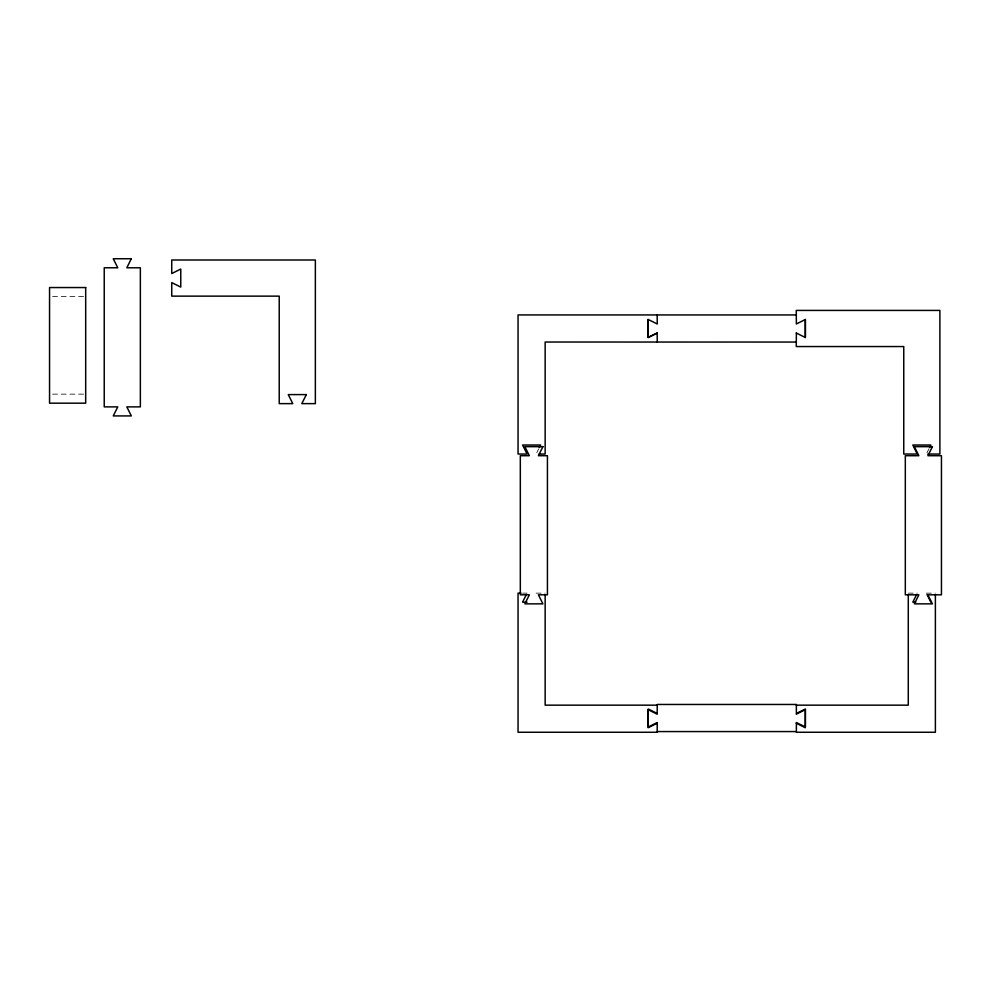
<?xml version="1.0" encoding="UTF-8"?>
<svg xmlns="http://www.w3.org/2000/svg" width="991" height="991" viewBox="0 0 991 991"><rect width="100%" height="100%" fill="white"/><g stroke="black" fill="none" stroke-linecap="round" stroke-linejoin="round"><path stroke-width="0.74" stroke-dasharray="4.96 3.72" d="M536.763 452.751L538.695 448.873M926.994 452.751L928.926 448.873M52.56 296.582L84.173 296.582M52.56 394.145L84.173 394.145M522.567 593.151L527.088 593.151M536.119 593.151L545.149 593.151M908.276 593.151L917.307 593.151M926.337 593.151L935.38 593.151"/><path stroke-width="1.49" d="M539.339 447.585L540.628 445.009L522.567 445.009L527.088 454.039L518.045 454.039L518.045 314.927L796.368 314.952M526.432 594.439L522.567 602.181L527.088 602.181M929.57 447.585L930.859 445.009L912.798 445.009L917.307 454.039L903.755 454.039L903.755 346.553L796.268 346.553L796.368 333.026M916.663 594.439L912.798 602.181L915.808 602.181M657.256 333.026L648.225 337.535L648.126 319.449L657.256 323.995L657.157 314.927M796.268 333.001L805.398 337.535L805.398 319.474L796.368 323.995L796.268 310.418L939.889 310.418L939.889 454.039L927.849 454.039M657.157 723.219L648.126 727.741L648.126 709.68L657.157 714.189L657.256 704.465L796.368 704.465L796.368 713.495L805.398 708.986L805.398 727.047L796.368 722.526L796.368 731.569L657.256 731.569M796.268 714.189L805.299 709.68L805.299 727.741L796.268 723.219M796.368 342.056L545.149 342.031L545.149 454.039L539.129 454.039M521.055 593.151L518.045 593.151L518.045 732.262L657.157 732.262L657.256 722.526L648.225 727.047L648.225 708.986L657.256 713.495M657.157 705.158L545.149 705.158L545.149 594.687M796.268 705.158L908.276 705.158L908.276 594.687M796.268 732.262L935.38 732.262L935.38 594.699M926.994 594.439L930.859 602.181M805.299 319.449L805.299 337.51M657.256 342.056L657.157 333.001L648.126 337.51L648.225 319.474M131.332 258.738L126.811 267.781L140.363 267.781L140.363 406.88L126.811 406.88L131.332 415.923L113.259 415.923L117.78 406.88L104.228 406.88L104.228 267.781L117.78 267.781L113.259 258.738L131.332 258.738M306.33 394.591L301.809 403.634L315.361 403.634L315.361 260.001L171.74 260.001L171.74 273.553L180.771 269.032L180.771 287.105L171.74 282.584L171.74 296.136L279.227 296.136L279.227 403.634L292.779 403.634L288.257 394.591L306.33 394.591M542.907 446.668L538.398 455.711L547.428 455.711L547.428 594.811L538.398 594.811L542.907 603.853L524.846 603.853L529.367 594.811L520.325 594.811L520.325 455.711L529.367 455.711L524.846 446.668L542.907 446.668M932.42 446.668L927.898 455.711L941.45 455.711L941.45 594.811L927.898 594.811L932.42 603.853L914.346 603.853L918.868 594.811L905.316 594.811L905.316 455.711L918.868 455.711L914.346 446.668L932.42 446.668M85.684 287.551L49.55 287.551L49.55 403.176L85.684 403.176L85.684 287.551"/></g></svg>
